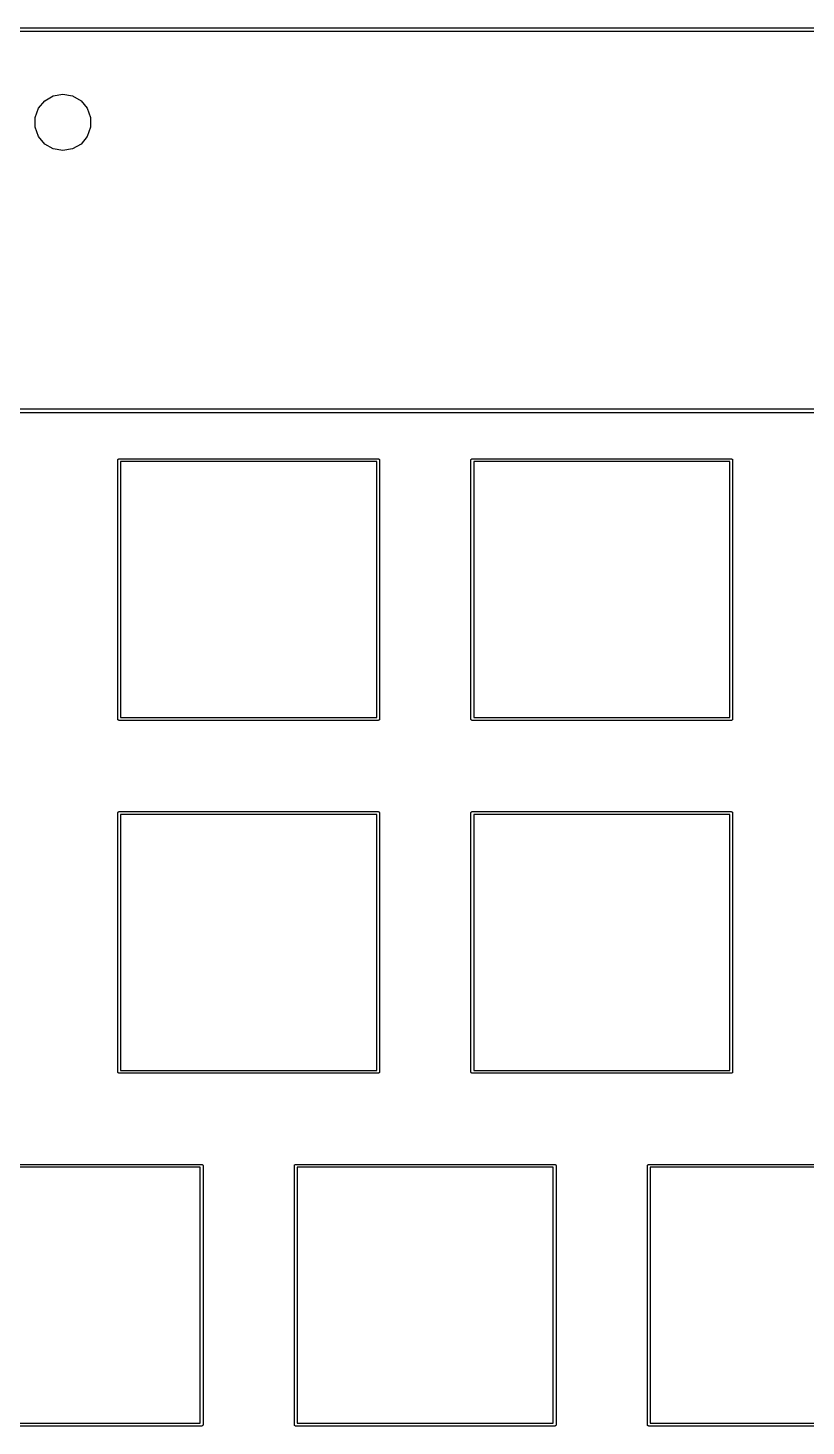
# Model space of a CAD drawing. Extents: x 50 to 430, y -187 to -47.
# Drawn here: x 248.1 to 290.1, y -122.4 to -46.9 of the extents above; entities that cross this region are included whole.
import ezdxf

# ---------------------------------------------------------------- set-up
doc = ezdxf.new("R2010")
doc.units = 0
doc.header["$MEASUREMENT"] = 0
doc.layers.add('BLACK', color=7, linetype='CONTINUOUS')

msp = doc.modelspace()

# ---------------------------------------------------------------- linework, layer by layer
at = {"layer": 'BLACK', "linetype": 'CONTINUOUS'}
for p, q in [((49.9913, -46.9), (430.009, -46.9)), ((429.9, -47.1), (50.1, -47.1)), ((249.021, -50.8332), (249.479, -50.5687)), ((249.479, -50.5687), (250, -50.4769)), ((250, -50.4769), (250.521, -50.5687)), ((250.521, -50.5687), (250.979, -50.8332)), ((248.5, -51.7355), (248.681, -51.2384)), ((248.681, -51.2384), (249.021, -50.8332)), ((250.979, -50.8332), (251.319, -51.2384)), ((251.319, -51.2384), (251.5, -51.7355)), ((248.5, -52.2645), (248.5, -51.7355)), ((251.5, -51.7355), (251.5, -52.2645)), ((248.681, -52.7616), (248.5, -52.2645)), ((249.021, -53.1668), (248.681, -52.7616)), ((251.319, -52.7616), (250.979, -53.1668)), ((251.5, -52.2645), (251.319, -52.7616)), ((249.479, -53.4313), (249.021, -53.1668)), ((250, -53.5231), (249.479, -53.4313)), ((250.521, -53.4313), (250, -53.5231)), ((250.979, -53.1668), (250.521, -53.4313)), ((60.117, -67.473), (422.084, -67.473)), ((421.976, -67.673), (60.2257, -67.673)), ((252.971, -70.2077), (252.973, -70.2013)), ((252.973, -70.2013), (252.977, -70.1961)), ((252.977, -70.1961), (252.981, -70.1903)), ((252.981, -70.1903), (252.986, -70.1859)), ((252.986, -70.1859), (252.99, -70.1807)), ((252.99, -70.1807), (252.996, -70.1773)), ((252.996, -70.1773), (253.001, -70.173)), ((253.001, -70.173), (253.008, -70.1707)), ((253.008, -70.1707), (253.014, -70.1673)), ((253.014, -70.1673), (253.02, -70.1661)), ((253.02, -70.1661), (253.027, -70.1638)), ((253.027, -70.1638), (253.033, -70.1638)), ((253.033, -70.1638), (253.033, -70.1638)), ((253.033, -70.1638), (267.017, -70.1638)), ((267.017, -70.1638), (267.023, -70.1638)), ((267.017, -70.1638), (267.017, -70.1638)), ((267.023, -70.1638), (267.03, -70.1661)), ((267.03, -70.1661), (267.036, -70.1673)), ((267.036, -70.1673), (267.042, -70.1707)), ((267.042, -70.1707), (267.049, -70.173)), ((267.049, -70.173), (267.054, -70.1773)), ((267.054, -70.1773), (267.06, -70.1807)), ((267.06, -70.1807), (267.064, -70.1859)), ((267.064, -70.1859), (267.069, -70.1903)), ((267.069, -70.1903), (267.073, -70.1961)), ((267.073, -70.1961), (267.077, -70.2013)), ((267.077, -70.2013), (267.079, -70.2077)), ((272.021, -70.2077), (272.023, -70.2013)), ((272.023, -70.2013), (272.027, -70.1961)), ((272.027, -70.1961), (272.031, -70.1903)), ((272.031, -70.1903), (272.036, -70.1859)), ((272.036, -70.1859), (272.04, -70.1807)), ((272.04, -70.1807), (272.046, -70.1773)), ((272.046, -70.1773), (272.051, -70.173)), ((272.051, -70.173), (272.058, -70.1707)), ((272.058, -70.1707), (272.064, -70.1673)), ((272.064, -70.1673), (272.07, -70.1661)), ((272.07, -70.1661), (272.077, -70.1638)), ((272.077, -70.1638), (272.083, -70.1638)), ((272.083, -70.1638), (272.083, -70.1638)), ((272.083, -70.1638), (286.067, -70.1638)), ((286.067, -70.1638), (286.073, -70.1638)), ((286.067, -70.1638), (286.067, -70.1638)), ((286.073, -70.1638), (286.08, -70.1661)), ((286.08, -70.1661), (286.086, -70.1673)), ((286.086, -70.1673), (286.092, -70.1707)), ((286.092, -70.1707), (286.099, -70.173)), ((286.099, -70.173), (286.104, -70.1773)), ((286.104, -70.1773), (286.11, -70.1807)), ((286.11, -70.1807), (286.114, -70.1859)), ((286.114, -70.1859), (286.119, -70.1903)), ((286.119, -70.1903), (286.123, -70.1961)), ((286.123, -70.1961), (286.127, -70.2013)), ((286.127, -70.2013), (286.129, -70.2077)), ((252.964, -70.2266), (252.966, -70.2202)), ((252.964, -70.2333), (252.964, -70.2266)), ((252.964, -84.2167), (252.964, -70.2333)), ((252.966, -70.2202), (252.967, -70.2135)), ((252.967, -70.2135), (252.971, -70.2077)), ((253.116, -70.3162), (253.116, -84.1338)), ((266.934, -70.3162), (253.116, -70.3162)), ((266.934, -84.1338), (266.934, -70.3162)), ((267.079, -70.2077), (267.083, -70.2135)), ((267.083, -70.2135), (267.084, -70.2202)), ((267.084, -70.2202), (267.086, -70.2266)), ((267.086, -70.2266), (267.086, -70.2333)), ((267.086, -70.2333), (267.086, -70.2333)), ((267.086, -70.2333), (267.086, -84.2167)), ((272.014, -70.2266), (272.016, -70.2202)), ((272.014, -70.2333), (272.014, -70.2266)), ((272.014, -84.2167), (272.014, -70.2333)), ((272.016, -70.2202), (272.017, -70.2135)), ((272.017, -70.2135), (272.021, -70.2077)), ((272.166, -70.3162), (272.166, -84.1338)), ((285.984, -70.3162), (272.166, -70.3162)), ((285.984, -84.1338), (285.984, -70.3162)), ((286.129, -70.2077), (286.133, -70.2135)), ((286.133, -70.2135), (286.134, -70.2202)), ((286.134, -70.2202), (286.136, -70.2266)), ((286.136, -70.2266), (286.136, -70.2333)), ((286.136, -70.2333), (286.136, -70.2333)), ((286.136, -70.2333), (286.136, -84.2167)), ((252.964, -84.2234), (252.964, -84.2167)), ((252.964, -84.2167), (252.964, -84.2167)), ((252.966, -84.2298), (252.964, -84.2234)), ((252.967, -84.2365), (252.966, -84.2298)), ((252.971, -84.2423), (252.967, -84.2365)), ((252.973, -84.2487), (252.971, -84.2423)), ((252.977, -84.2539), (252.973, -84.2487)), ((252.981, -84.2597), (252.977, -84.2539)), ((252.986, -84.2641), (252.981, -84.2597)), ((252.99, -84.2693), (252.986, -84.2641)), ((252.996, -84.2727), (252.99, -84.2693)), ((253.001, -84.277), (252.996, -84.2727)), ((253.008, -84.2793), (253.001, -84.277)), ((253.014, -84.2827), (253.008, -84.2793)), ((253.02, -84.2839), (253.014, -84.2827)), ((253.027, -84.2862), (253.02, -84.2839)), ((253.033, -84.2862), (253.027, -84.2862)), ((267.017, -84.2862), (253.033, -84.2862)), ((253.033, -84.2862), (253.033, -84.2862)), ((253.116, -84.1338), (266.934, -84.1338)), ((267.023, -84.2862), (267.017, -84.2862)), ((267.017, -84.2862), (267.017, -84.2862)), ((267.03, -84.2839), (267.023, -84.2862)), ((267.036, -84.2827), (267.03, -84.2839)), ((267.042, -84.2793), (267.036, -84.2827)), ((267.049, -84.277), (267.042, -84.2793)), ((267.054, -84.2727), (267.049, -84.277)), ((267.06, -84.2693), (267.054, -84.2727)), ((267.064, -84.2641), (267.06, -84.2693)), ((267.069, -84.2597), (267.064, -84.2641)), ((267.073, -84.2539), (267.069, -84.2597)), ((267.077, -84.2487), (267.073, -84.2539)), ((267.079, -84.2423), (267.077, -84.2487)), ((267.083, -84.2365), (267.079, -84.2423)), ((267.084, -84.2298), (267.083, -84.2365)), ((267.086, -84.2234), (267.084, -84.2298)), ((267.086, -84.2167), (267.086, -84.2167)), ((267.086, -84.2167), (267.086, -84.2234)), ((272.014, -84.2234), (272.014, -84.2167)), ((272.014, -84.2167), (272.014, -84.2167)), ((272.016, -84.2298), (272.014, -84.2234)), ((272.017, -84.2365), (272.016, -84.2298)), ((272.021, -84.2423), (272.017, -84.2365)), ((272.023, -84.2487), (272.021, -84.2423)), ((272.027, -84.2539), (272.023, -84.2487)), ((272.031, -84.2597), (272.027, -84.2539)), ((272.036, -84.2641), (272.031, -84.2597)), ((272.04, -84.2693), (272.036, -84.2641)), ((272.046, -84.2727), (272.04, -84.2693)), ((272.051, -84.277), (272.046, -84.2727)), ((272.058, -84.2793), (272.051, -84.277)), ((272.064, -84.2827), (272.058, -84.2793)), ((272.07, -84.2839), (272.064, -84.2827)), ((272.077, -84.2862), (272.07, -84.2839)), ((272.083, -84.2862), (272.077, -84.2862)), ((286.067, -84.2862), (272.083, -84.2862)), ((272.083, -84.2862), (272.083, -84.2862)), ((272.166, -84.1338), (285.984, -84.1338)), ((286.073, -84.2862), (286.067, -84.2862)), ((286.067, -84.2862), (286.067, -84.2862)), ((286.08, -84.2839), (286.073, -84.2862)), ((286.086, -84.2827), (286.08, -84.2839)), ((286.092, -84.2793), (286.086, -84.2827)), ((286.099, -84.277), (286.092, -84.2793)), ((286.104, -84.2727), (286.099, -84.277)), ((286.11, -84.2693), (286.104, -84.2727)), ((286.114, -84.2641), (286.11, -84.2693)), ((286.119, -84.2597), (286.114, -84.2641)), ((286.123, -84.2539), (286.119, -84.2597)), ((286.127, -84.2487), (286.123, -84.2539)), ((286.129, -84.2423), (286.127, -84.2487)), ((286.133, -84.2365), (286.129, -84.2423)), ((286.134, -84.2298), (286.133, -84.2365)), ((286.136, -84.2234), (286.134, -84.2298)), ((286.136, -84.2167), (286.136, -84.2167)), ((286.136, -84.2167), (286.136, -84.2234)), ((252.964, -89.2766), (252.966, -89.2702)), ((252.964, -89.2833), (252.964, -89.2766)), ((252.964, -103.267), (252.964, -89.2833)), ((252.966, -89.2702), (252.967, -89.2635)), ((252.967, -89.2635), (252.971, -89.2577)), ((252.971, -89.2577), (252.973, -89.2513)), ((252.973, -89.2513), (252.977, -89.2461)), ((252.977, -89.2461), (252.981, -89.2403)), ((252.981, -89.2403), (252.986, -89.2359)), ((252.986, -89.2359), (252.99, -89.2307)), ((252.99, -89.2307), (252.996, -89.2273)), ((252.996, -89.2273), (253.001, -89.223)), ((253.001, -89.223), (253.008, -89.2207)), ((253.008, -89.2207), (253.014, -89.2173)), ((253.014, -89.2173), (253.02, -89.2161)), ((253.02, -89.2161), (253.027, -89.2138)), ((253.027, -89.2138), (253.033, -89.2138)), ((253.033, -89.2138), (253.033, -89.2138)), ((253.033, -89.2138), (267.017, -89.2138)), ((253.116, -89.3662), (253.116, -103.184)), ((266.934, -89.3662), (253.116, -89.3662)), ((266.934, -103.184), (266.934, -89.3662)), ((267.017, -89.2138), (267.023, -89.2138)), ((267.017, -89.2138), (267.017, -89.2138)), ((267.023, -89.2138), (267.03, -89.2161)), ((267.03, -89.2161), (267.036, -89.2173)), ((267.036, -89.2173), (267.042, -89.2207)), ((267.042, -89.2207), (267.049, -89.223)), ((267.049, -89.223), (267.054, -89.2273)), ((267.054, -89.2273), (267.06, -89.2307)), ((267.06, -89.2307), (267.064, -89.2359)), ((267.064, -89.2359), (267.069, -89.2403)), ((267.069, -89.2403), (267.073, -89.2461)), ((267.073, -89.2461), (267.077, -89.2513)), ((267.077, -89.2513), (267.079, -89.2577)), ((267.079, -89.2577), (267.083, -89.2635)), ((267.083, -89.2635), (267.084, -89.2702)), ((267.084, -89.2702), (267.086, -89.2766)), ((267.086, -89.2766), (267.086, -89.2833)), ((267.086, -89.2833), (267.086, -89.2833)), ((267.086, -89.2833), (267.086, -103.267)), ((272.014, -89.2766), (272.016, -89.2702)), ((272.014, -89.2833), (272.014, -89.2766)), ((272.014, -103.267), (272.014, -89.2833)), ((272.016, -89.2702), (272.017, -89.2635)), ((272.017, -89.2635), (272.021, -89.2577)), ((272.021, -89.2577), (272.023, -89.2513)), ((272.023, -89.2513), (272.027, -89.2461)), ((272.027, -89.2461), (272.031, -89.2403)), ((272.031, -89.2403), (272.036, -89.2359)), ((272.036, -89.2359), (272.04, -89.2307)), ((272.04, -89.2307), (272.046, -89.2273)), ((272.046, -89.2273), (272.051, -89.223)), ((272.051, -89.223), (272.058, -89.2207)), ((272.058, -89.2207), (272.064, -89.2173)), ((272.064, -89.2173), (272.07, -89.2161)), ((272.07, -89.2161), (272.077, -89.2138)), ((272.077, -89.2138), (272.083, -89.2138)), ((272.083, -89.2138), (272.083, -89.2138)), ((272.083, -89.2138), (286.067, -89.2138)), ((272.166, -89.3662), (272.166, -103.184)), ((285.984, -89.3662), (272.166, -89.3662)), ((285.984, -103.184), (285.984, -89.3662)), ((286.067, -89.2138), (286.073, -89.2138)), ((286.067, -89.2138), (286.067, -89.2138)), ((286.073, -89.2138), (286.08, -89.2161)), ((286.08, -89.2161), (286.086, -89.2173)), ((286.086, -89.2173), (286.092, -89.2207)), ((286.092, -89.2207), (286.099, -89.223)), ((286.099, -89.223), (286.104, -89.2273)), ((286.104, -89.2273), (286.11, -89.2307)), ((286.11, -89.2307), (286.114, -89.2359)), ((286.114, -89.2359), (286.119, -89.2403)), ((286.119, -89.2403), (286.123, -89.2461)), ((286.123, -89.2461), (286.127, -89.2513)), ((286.127, -89.2513), (286.129, -89.2577)), ((286.129, -89.2577), (286.133, -89.2635)), ((286.133, -89.2635), (286.134, -89.2702)), ((286.134, -89.2702), (286.136, -89.2766)), ((286.136, -89.2766), (286.136, -89.2833)), ((286.136, -89.2833), (286.136, -89.2833)), ((286.136, -89.2833), (286.136, -103.267)), ((252.964, -103.273), (252.964, -103.267)), ((252.964, -103.267), (252.964, -103.267)), ((252.966, -103.28), (252.964, -103.273)), ((252.967, -103.286), (252.966, -103.28)), ((252.971, -103.292), (252.967, -103.286)), ((252.973, -103.299), (252.971, -103.292)), ((252.977, -103.304), (252.973, -103.299)), ((252.981, -103.31), (252.977, -103.304)), ((252.986, -103.314), (252.981, -103.31)), ((252.99, -103.319), (252.986, -103.314)), ((252.996, -103.323), (252.99, -103.319)), ((253.001, -103.327), (252.996, -103.323)), ((253.008, -103.329), (253.001, -103.327)), ((253.014, -103.333), (253.008, -103.329)), ((253.02, -103.334), (253.014, -103.333)), ((253.027, -103.336), (253.02, -103.334)), ((253.033, -103.336), (253.027, -103.336)), ((267.017, -103.336), (253.033, -103.336)), ((253.033, -103.336), (253.033, -103.336)), ((253.116, -103.184), (266.934, -103.184)), ((267.023, -103.336), (267.017, -103.336)), ((267.017, -103.336), (267.017, -103.336)), ((267.03, -103.334), (267.023, -103.336)), ((267.036, -103.333), (267.03, -103.334)), ((267.042, -103.329), (267.036, -103.333)), ((267.049, -103.327), (267.042, -103.329)), ((267.054, -103.323), (267.049, -103.327)), ((267.06, -103.319), (267.054, -103.323)), ((267.064, -103.314), (267.06, -103.319)), ((267.069, -103.31), (267.064, -103.314)), ((267.073, -103.304), (267.069, -103.31)), ((267.077, -103.299), (267.073, -103.304)), ((267.079, -103.292), (267.077, -103.299)), ((267.083, -103.286), (267.079, -103.292)), ((267.084, -103.28), (267.083, -103.286)), ((267.086, -103.273), (267.084, -103.28)), ((267.086, -103.267), (267.086, -103.267)), ((267.086, -103.267), (267.086, -103.273)), ((272.014, -103.273), (272.014, -103.267)), ((272.014, -103.267), (272.014, -103.267)), ((272.016, -103.28), (272.014, -103.273)), ((272.017, -103.286), (272.016, -103.28)), ((272.021, -103.292), (272.017, -103.286)), ((272.023, -103.299), (272.021, -103.292)), ((272.027, -103.304), (272.023, -103.299)), ((272.031, -103.31), (272.027, -103.304)), ((272.036, -103.314), (272.031, -103.31)), ((272.04, -103.319), (272.036, -103.314)), ((272.046, -103.323), (272.04, -103.319)), ((272.051, -103.327), (272.046, -103.323)), ((272.058, -103.329), (272.051, -103.327)), ((272.064, -103.333), (272.058, -103.329)), ((272.07, -103.334), (272.064, -103.333)), ((272.077, -103.336), (272.07, -103.334)), ((272.083, -103.336), (272.077, -103.336)), ((286.067, -103.336), (272.083, -103.336)), ((272.083, -103.336), (272.083, -103.336)), ((272.166, -103.184), (285.984, -103.184)), ((286.073, -103.336), (286.067, -103.336)), ((286.067, -103.336), (286.067, -103.336)), ((286.08, -103.334), (286.073, -103.336)), ((286.086, -103.333), (286.08, -103.334)), ((286.092, -103.329), (286.086, -103.333)), ((286.099, -103.327), (286.092, -103.329)), ((286.104, -103.323), (286.099, -103.327)), ((286.11, -103.319), (286.104, -103.323)), ((286.114, -103.314), (286.11, -103.319)), ((286.119, -103.31), (286.114, -103.314)), ((286.123, -103.304), (286.119, -103.31)), ((286.127, -103.299), (286.123, -103.304)), ((286.129, -103.292), (286.127, -103.299)), ((286.133, -103.286), (286.129, -103.292)), ((286.134, -103.28), (286.133, -103.286)), ((286.136, -103.273), (286.134, -103.28)), ((286.136, -103.267), (286.136, -103.267)), ((286.136, -103.267), (286.136, -103.273)), ((243.508, -108.264), (257.492, -108.264)), ((257.409, -108.416), (243.591, -108.416)), ((257.409, -122.234), (257.409, -108.416)), ((257.492, -108.264), (257.498, -108.264)), ((257.492, -108.264), (257.492, -108.264)), ((257.498, -108.264), (257.505, -108.266)), ((257.505, -108.266), (257.511, -108.267)), ((257.511, -108.267), (257.517, -108.271)), ((257.517, -108.271), (257.524, -108.273)), ((257.524, -108.273), (257.529, -108.277)), ((257.529, -108.277), (257.535, -108.281)), ((257.535, -108.281), (257.539, -108.286)), ((257.539, -108.286), (257.544, -108.29)), ((257.544, -108.29), (257.548, -108.296)), ((257.548, -108.296), (257.552, -108.301)), ((257.552, -108.301), (257.554, -108.308)), ((257.554, -108.308), (257.558, -108.314)), ((257.558, -108.314), (257.559, -108.32)), ((257.559, -108.32), (257.561, -108.327)), ((257.561, -108.327), (257.561, -108.333)), ((257.561, -108.333), (257.561, -108.333)), ((257.561, -108.333), (257.561, -122.317)), ((262.489, -108.327), (262.491, -108.32)), ((262.489, -108.333), (262.489, -108.327)), ((262.489, -122.317), (262.489, -108.333)), ((262.491, -108.32), (262.492, -108.314)), ((262.492, -108.314), (262.496, -108.308)), ((262.496, -108.308), (262.498, -108.301)), ((262.498, -108.301), (262.502, -108.296)), ((262.502, -108.296), (262.506, -108.29)), ((262.506, -108.29), (262.511, -108.286)), ((262.511, -108.286), (262.515, -108.281)), ((262.515, -108.281), (262.521, -108.277)), ((262.521, -108.277), (262.526, -108.273)), ((262.526, -108.273), (262.533, -108.271)), ((262.533, -108.271), (262.539, -108.267)), ((262.539, -108.267), (262.545, -108.266)), ((262.545, -108.266), (262.552, -108.264)), ((262.552, -108.264), (262.558, -108.264)), ((262.558, -108.264), (262.558, -108.264)), ((262.558, -108.264), (276.542, -108.264)), ((262.641, -108.416), (262.641, -122.234)), ((276.459, -108.416), (262.641, -108.416)), ((276.459, -122.234), (276.459, -108.416)), ((276.542, -108.264), (276.548, -108.264)), ((276.542, -108.264), (276.542, -108.264)), ((276.548, -108.264), (276.555, -108.266)), ((276.555, -108.266), (276.561, -108.267)), ((276.561, -108.267), (276.567, -108.271)), ((276.567, -108.271), (276.574, -108.273)), ((276.574, -108.273), (276.579, -108.277)), ((276.579, -108.277), (276.585, -108.281)), ((276.585, -108.281), (276.589, -108.286)), ((276.589, -108.286), (276.594, -108.29)), ((276.594, -108.29), (276.598, -108.296)), ((276.598, -108.296), (276.602, -108.301)), ((276.602, -108.301), (276.604, -108.308)), ((276.604, -108.308), (276.608, -108.314)), ((276.608, -108.314), (276.609, -108.32)), ((276.609, -108.32), (276.611, -108.327)), ((276.611, -108.327), (276.611, -108.333)), ((276.611, -108.333), (276.611, -108.333)), ((276.611, -108.333), (276.611, -122.317)), ((281.539, -108.327), (281.541, -108.32)), ((281.539, -108.333), (281.539, -108.327)), ((281.539, -122.317), (281.539, -108.333)), ((281.541, -108.32), (281.542, -108.314)), ((281.542, -108.314), (281.546, -108.308)), ((281.546, -108.308), (281.548, -108.301)), ((281.548, -108.301), (281.552, -108.296)), ((281.552, -108.296), (281.556, -108.29)), ((281.556, -108.29), (281.561, -108.286)), ((281.561, -108.286), (281.565, -108.281)), ((281.565, -108.281), (281.571, -108.277)), ((281.571, -108.277), (281.576, -108.273)), ((281.576, -108.273), (281.583, -108.271)), ((281.583, -108.271), (281.589, -108.267)), ((281.589, -108.267), (281.595, -108.266)), ((281.595, -108.266), (281.602, -108.264)), ((281.602, -108.264), (281.608, -108.264)), ((281.608, -108.264), (281.608, -108.264)), ((281.608, -108.264), (295.592, -108.264)), ((281.691, -108.416), (281.691, -122.234)), ((295.509, -108.416), (281.691, -108.416)), ((243.591, -122.234), (257.409, -122.234)), ((262.641, -122.234), (276.459, -122.234)), ((281.691, -122.234), (295.509, -122.234)), ((257.492, -122.386), (243.508, -122.386)), ((257.498, -122.386), (257.492, -122.386)), ((257.492, -122.386), (257.492, -122.386)), ((257.505, -122.384), (257.498, -122.386)), ((257.511, -122.383), (257.505, -122.384)), ((257.517, -122.379), (257.511, -122.383)), ((257.524, -122.377), (257.517, -122.379)), ((257.529, -122.373), (257.524, -122.377)), ((257.535, -122.369), (257.529, -122.373)), ((257.539, -122.364), (257.535, -122.369)), ((257.544, -122.36), (257.539, -122.364)), ((257.548, -122.354), (257.544, -122.36)), ((257.552, -122.349), (257.548, -122.354)), ((257.554, -122.342), (257.552, -122.349)), ((257.558, -122.336), (257.554, -122.342)), ((257.559, -122.33), (257.558, -122.336)), ((257.561, -122.323), (257.559, -122.33)), ((257.561, -122.317), (257.561, -122.317)), ((257.561, -122.317), (257.561, -122.323)), ((262.489, -122.323), (262.489, -122.317)), ((262.489, -122.317), (262.489, -122.317)), ((262.491, -122.33), (262.489, -122.323)), ((262.492, -122.336), (262.491, -122.33)), ((262.496, -122.342), (262.492, -122.336)), ((262.498, -122.349), (262.496, -122.342)), ((262.502, -122.354), (262.498, -122.349)), ((262.506, -122.36), (262.502, -122.354)), ((262.511, -122.364), (262.506, -122.36)), ((262.515, -122.369), (262.511, -122.364)), ((262.521, -122.373), (262.515, -122.369)), ((262.526, -122.377), (262.521, -122.373)), ((262.533, -122.379), (262.526, -122.377)), ((262.539, -122.383), (262.533, -122.379)), ((262.545, -122.384), (262.539, -122.383)), ((262.552, -122.386), (262.545, -122.384)), ((262.558, -122.386), (262.552, -122.386)), ((276.542, -122.386), (262.558, -122.386)), ((262.558, -122.386), (262.558, -122.386)), ((276.548, -122.386), (276.542, -122.386)), ((276.542, -122.386), (276.542, -122.386)), ((276.555, -122.384), (276.548, -122.386)), ((276.561, -122.383), (276.555, -122.384)), ((276.567, -122.379), (276.561, -122.383)), ((276.574, -122.377), (276.567, -122.379)), ((276.579, -122.373), (276.574, -122.377)), ((276.585, -122.369), (276.579, -122.373)), ((276.589, -122.364), (276.585, -122.369)), ((276.594, -122.36), (276.589, -122.364)), ((276.598, -122.354), (276.594, -122.36)), ((276.602, -122.349), (276.598, -122.354)), ((276.604, -122.342), (276.602, -122.349)), ((276.608, -122.336), (276.604, -122.342)), ((276.609, -122.33), (276.608, -122.336)), ((276.611, -122.323), (276.609, -122.33)), ((276.611, -122.317), (276.611, -122.317)), ((276.611, -122.317), (276.611, -122.323)), ((281.539, -122.323), (281.539, -122.317)), ((281.539, -122.317), (281.539, -122.317)), ((281.541, -122.33), (281.539, -122.323)), ((281.542, -122.336), (281.541, -122.33)), ((281.546, -122.342), (281.542, -122.336)), ((281.548, -122.349), (281.546, -122.342)), ((281.552, -122.354), (281.548, -122.349)), ((281.556, -122.36), (281.552, -122.354)), ((281.561, -122.364), (281.556, -122.36)), ((281.565, -122.369), (281.561, -122.364)), ((281.571, -122.373), (281.565, -122.369)), ((281.576, -122.377), (281.571, -122.373)), ((281.583, -122.379), (281.576, -122.377)), ((281.589, -122.383), (281.583, -122.379)), ((281.595, -122.384), (281.589, -122.383)), ((281.602, -122.386), (281.595, -122.384)), ((281.608, -122.386), (281.602, -122.386)), ((295.592, -122.386), (281.608, -122.386)), ((281.608, -122.386), (281.608, -122.386))]:
    msp.add_line(p, q, dxfattribs=at)

doc.saveas('drawing.dxf')
